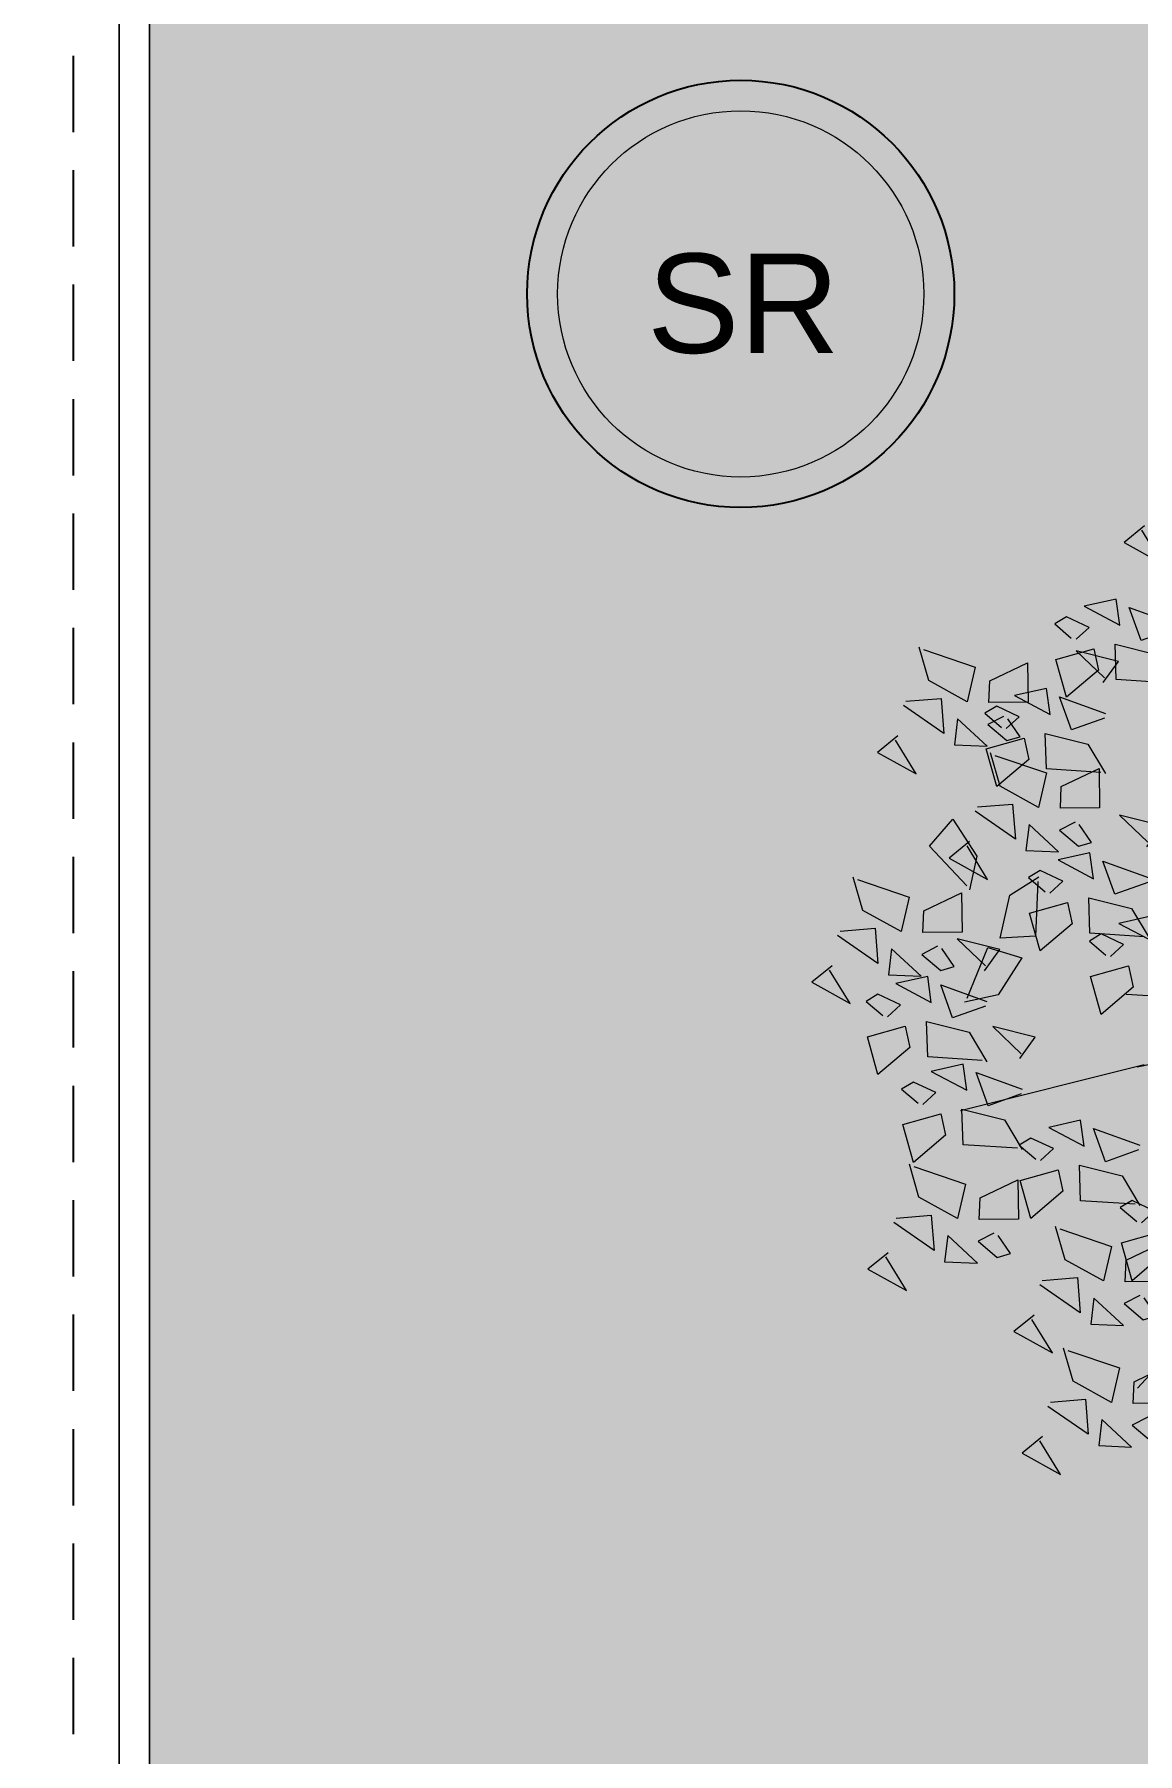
# Model space of a CAD drawing. Header units: inches. Extents: x 139 to 559, y -1 to 295.
# Drawn here: x 381.71 to 385.33, y 175.71 to 181.34 of the extents above; entities that cross this region are included whole.
import ezdxf
from ezdxf.enums import TextEntityAlignment as Align

# ---------------------------------------------------------------- set-up
doc = ezdxf.new("R2010")
doc.units = ezdxf.units.IN
doc.header["$MEASUREMENT"] = 0
doc.linetypes.add('$0$HIDDEN', pattern=[0.375, 0.25, -0.125])
for name, color, linetype, lineweight in [('ARSIR', 31, 'Continuous', 5), ('ARSIR BETON', 8, 'Continuous', 5), ('DINDING2', 146, 'Continuous', 5), ('POHON', 98, 'Continuous', 5), ('RUMPUT', 93, 'Continuous', 0), ('SANITAIR', 15, 'Continuous', 9)]:
    doc.layers.add(name, color=color, linetype=linetype, lineweight=lineweight)
doc.layers.add('as', color=1, linetype='Continuous', plot=False)
doc.styles.get("Standard").update_dxf_attribs({"font": 'arial.ttf'})
pattern_1 = [(86.66968846814034, (37.07979678488971, 226.1472495293129), (-0.5066041251576352, 0.5692059985833484), [0.1428749999999999, -0.9347549999999997]), (41.66968846814034, (37.07979678488971, 226.1472495293129), (-0.5066044704663831, 0.5692063865624448), [0.142875, -0.6191249999999999]), (131.6696884681403, (37.07979678488971, 226.1472495293129), (-0.5692063865624448, -0.5066044704663831), [0.142875, -0.6191249999999999])]

# ---------------------------------------------------------------- blocks, each defined once
blk = doc.blocks.new('NOT. SR')
for radius in [0.7, 0.6]:
    blk.add_circle((0, 0), radius)
blk.add_text('SR', height=0.3250922322726625).set_placement((0.008316313864440872, -0.1932078653529175), align=Align.CENTER)
blk = doc.blocks.new('rrety')
for p, q in [((498.2315993111683, 232.394602991905), (498.249679534299, 232.4030452857183)), ((498.2487135055116, 232.4003919858809), (498.2433872476051, 232.3692760909939)), ((498.222905064849, 232.3707233284431), (498.2315993111683, 232.394602991905)), ((498.2433872476051, 232.3692760909939), (498.222905064849, 232.3707233284431)), ((498.2178824665042, 232.3568000043989), (498.237646296574, 232.3623682471787)), ((498.237646296574, 232.3623682471787), (498.2375444873841, 232.3369553000648)), ((498.2233983749621, 232.3257171684312), (498.2178824665042, 232.3568000043989)), ((498.2375444873841, 232.3369553000648), (498.2233870628133, 232.322893503494)), ((498.2611451069118, 232.3189796786831), (498.2609419480279, 232.3389327616464)), ((498.2629576011072, 232.3369553000648), (498.2890797609848, 232.3192295927097)), ((498.279285957983, 232.301182550585), (498.2611451069118, 232.3189796786831)), ((498.2890797609848, 232.3192295927097), (498.279285957983, 232.301182550585))]:
    blk.add_line(p, q)
for points in [[(498.1513211191274, 232.6388058744848), (498.1607377187026, 232.6507246630156), (498.1363692090606, 232.6579360417988), (498.1521213904254, 232.6415101311082)], [(498.1197501408853, 232.6216788526932), (498.1183363169976, 232.6368027107696), (498.0996898311714, 232.6334974868389), (498.1197501408853, 232.6216788526932)], [(498.1511344308252, 232.6182734743774), (498.131687673701, 232.6122639938233), (498.1256588530036, 232.6316946500864), (498.1519347075067, 232.6209777491936)], [(498.0940879159346, 232.6145676358962), (498.1019039317408, 232.6210779035786), (498.0891661634168, 232.6277884952339), (498.0821504189084, 232.623982484175), (498.0913802997758, 232.6153689013823)], [(498.1063322098425, 232.5962387340683), (498.0871922442163, 232.5813151817721), (498.0819637002005, 232.6034501128515), (498.1041180734837, 232.6086583279197), (498.1063322098425, 232.5962387340683)], [(498.1477466161579, 232.5869240401745), (498.1163623620076, 232.590329407899), (498.11654905031, 232.6108618080064), (498.140917559952, 232.6036504292231), (498.1504542323169, 232.5861227746884)], [(498.0698503704202, 232.5414057860913), (498.1035649215913, 232.5995680364445)], [(498.1710868576571, 232.5711212487561), (498.1805034572324, 232.5830400372868), (498.1561349475903, 232.5902514160703), (498.171887128955, 232.5738255053796)], [(498.1395158794152, 232.5539942269645), (498.1381020555273, 232.5691180850409), (498.1194555697011, 232.5658128611102), (498.1395158794152, 232.5539942269645)], [(498.2614446741339, 232.5542000875807), (498.270861273709, 232.5661188761114), (498.2464927640672, 232.5733302548949), (498.2622449454319, 232.5569043442042)], [(498.1138536544643, 232.5468830101677), (498.1216696702706, 232.55339327785), (498.1089319019464, 232.5601038695051), (498.1019161574383, 232.5562978584463), (498.1111460383053, 232.5476842756536)], [(498.1709001693548, 232.5505888486487), (498.1514534122307, 232.5445793680946), (498.1454245915332, 232.5640100243577), (498.1717004460365, 232.5532931234649)], [(498.229873695892, 232.5370730657891), (498.228459872004, 232.5521969238655), (498.209813386178, 232.5488916999349), (498.229873695892, 232.5370730657891)], [(498.1260979483722, 232.5285541083395), (498.106957982746, 232.5136305560434), (498.1017294387301, 232.5357654871228), (498.1238838120133, 232.5409737021911), (498.1260979483722, 232.5285541083395)], [(498.1055142734255, 232.5201062214934), (498.1201602321796, 232.5394594276744), (498.1309181707358, 232.5194204754954), (498.1108551929177, 232.5086771668417), (498.1055142734255, 232.5201062214934)], [(498.1675123546876, 232.5192394144458), (498.1361281005375, 232.5226447821702), (498.1363147888397, 232.5431771822776), (498.1606832984818, 232.5359658034944), (498.1702199708466, 232.5184381489597)], [(498.2042114709413, 232.5299618489923), (498.2120274867475, 232.5364721166745), (498.1992897184233, 232.5431827083298), (498.1922739739151, 232.539376697271), (498.2015038547823, 232.5307631144783)], [(498.2612579858318, 232.5336676874733), (498.2418112287077, 232.5276582069191), (498.2357824080101, 232.5470888631825), (498.2620582625132, 232.5363719622895)], [(498.216455764849, 232.5116329471641), (498.1973157992228, 232.496709394868), (498.1920872552071, 232.5188443259475), (498.2142416284902, 232.5240525410158), (498.216455764849, 232.5116329471641)], [(498.2578701711644, 232.5023182532705), (498.2264859170141, 232.505723620995), (498.2266726053166, 232.5262560211023), (498.2510411149586, 232.519044642319), (498.2605777873236, 232.5015169877844)], [(498.1704589388555, 232.4975446732596), (498.1851048976095, 232.5168978794406), (498.1958628361659, 232.4968589272615), (498.1757998583476, 232.486115618608), (498.1704589388555, 232.4975446732596)], [(498.1220696936444, 232.5055532342779), (498.1161961129218, 232.4972481311556), (498.1302332725389, 232.4940479855144), (498.1360307536895, 232.4995339315123), (498.1248923530467, 232.5054770401662)], [(498.1280430601795, 232.4958684247893), (498.1592444386405, 232.5006686247891), (498.1643570583924, 232.4807820608334), (498.1389531610822, 232.4814678068316), (498.1252204007772, 232.495944618901)], [(498.2438746670757, 232.4806235120843), (498.2585206258296, 232.4999767182652), (498.2692785643861, 232.4799377660862), (498.2492155865679, 232.4691944574326), (498.2438746670757, 232.4806235120843)], [(498.1870143590744, 232.482991686044), (498.1811407783516, 232.4746865829218), (498.1951779379689, 232.4714864372806), (498.2009754191195, 232.4769723832786), (498.1898370184768, 232.4829154919323)], [(498.2014587883996, 232.478947263614), (498.2326601668607, 232.4837474636138), (498.2377727866127, 232.4638608996581), (498.2123688893022, 232.4645466456563), (498.1986361289974, 232.4790234577257)], [(498.1328512438207, 232.4647052143781), (498.1500915622368, 232.4755247171434), (498.1609256008773, 232.4583049410541), (498.1327751437366, 232.4618860382882)], [(498.1640526595919, 232.4695054133707), (498.1693174416898, 232.4552571836364), (498.1864816605336, 232.4632575292773), (498.1640526595919, 232.4695054133707)], [(498.1403443841806, 232.4158977862327), (498.2384230511938, 232.4648765183501)], [(498.2604300872947, 232.4660705248687), (498.2545565065718, 232.4577654217466), (498.2685936661891, 232.4545652761053), (498.2743911473397, 232.4600512221032), (498.263252746697, 232.4659943307571)], [(498.2062669720408, 232.4477840532028), (498.2235072904568, 232.458603555968), (498.2343413290973, 232.4413837798788), (498.2061908719567, 232.444964877113)], [(498.2374683878121, 232.4525842521954), (498.2427331699099, 232.4383360224611), (498.2598973887538, 232.4463363681021), (498.2374683878121, 232.4525842521954)], [(498.2749351559923, 232.4355004345894), (498.2895811147463, 232.4548536407704), (498.3003390533027, 232.4348146885912), (498.2802760754845, 232.4240713799377), (498.2749351559923, 232.4355004345894)], [(498.2325192773163, 232.4338241861191), (498.2637206557773, 232.4386243861189), (498.2688332755292, 232.4187378221632), (498.2434293782188, 232.4194235681613), (498.229696617914, 232.4339003802308)], [(498.2113795917927, 232.427897489247), (498.2053537741034, 232.413954053918), (498.2307576714139, 232.4132683079198), (498.2113034922205, 232.4250783321228)], [(498.2914905762113, 232.4209474473738), (498.2856169954883, 232.4126423442516), (498.2996541551056, 232.4094421986105), (498.3054516362564, 232.4149281446083), (498.2943132356134, 232.420871253262)], [(497.9999300437506, 232.3538713601617), (498.1439830577709, 232.4181559496442)], [(498.2373274609575, 232.4026609757079), (498.2545677793734, 232.413480478473), (498.265401818014, 232.3962607023839), (498.2372513608734, 232.3998417996179)], [(498.3292130271606, 232.399089471932), (498.3386296267358, 232.4110082604629), (498.3142611170939, 232.4182196392462), (498.3300132984587, 232.4017937285555)], [(498.2685288767286, 232.4074611747004), (498.2737936588265, 232.3932129449661), (498.2909578776705, 232.4012132906071), (498.2685288767286, 232.4074611747004)], [(498.1563405381956, 232.3734561769466), (498.1709864969497, 232.3928093831276), (498.1817444355059, 232.3727704309484), (498.1616814576876, 232.3620271222948), (498.1563405381956, 232.3734561769466)], [(498.2976420489186, 232.3819624501403), (498.2962282250309, 232.3970863082168), (498.2775817392047, 232.3937810842862), (498.2976420489186, 232.3819624501403)], [(498.3290263388583, 232.3785570718246), (498.3095795817344, 232.3725475912704), (498.3035507610368, 232.3919782475337), (498.3298266155402, 232.3812613466408)], [(498.2424400807093, 232.3827744117522), (498.2364142630201, 232.368830976423), (498.2618181603307, 232.3681452304249), (498.2423639811371, 232.379955254628)], [(498.271979823968, 232.3748512333435), (498.279795839774, 232.3813615010258), (498.26705807145, 232.3880720926811), (498.2600423269419, 232.3842660816223), (498.2692722078089, 232.3756524988296)], [(498.0060599792093, 232.3538713601617), (498.1593078401066, 232.3783607166792)], [(498.3256385241912, 232.3472076376217), (498.2942542700408, 232.3506130053463), (498.294440958343, 232.3711454054536), (498.3188094679851, 232.3639340266703), (498.3283461403503, 232.3464063721357)], [(498.1986957401755, 232.3452542416543), (498.2133416989295, 232.3646074478352), (498.2240996374858, 232.3445684956562), (498.2040366596675, 232.3338251870025), (498.1986957401755, 232.3452542416543)], [(498.2842241178759, 232.3565223315154), (498.2650841522495, 232.3415987792194), (498.2598556082336, 232.3637337102987), (498.2820099815168, 232.368941925367), (498.2842241178759, 232.3565223315154)], [(498.1728959584145, 232.358903189731), (498.1670223776916, 232.3505980866087), (498.1810595373088, 232.3473979409675), (498.1868570184596, 232.3528838869654), (498.1757186178169, 232.3588269956192)], [(498.149934258932, 232.3454169170576), (498.1551990410298, 232.3311686873233), (498.1723632598738, 232.3391690329641), (498.149934258932, 232.3454169170576)], [(498.1562798614993, 232.343577993184), (498.1874812399604, 232.3483781931837), (498.1925938597123, 232.3284916292281), (498.1671899624019, 232.3291773752261), (498.1534572020971, 232.3436541872957)], [(498.2152511603945, 232.3307012544387), (498.2093775796714, 232.3223961513164), (498.2234147392887, 232.3191960056753), (498.2292122204393, 232.3246819516731), (498.2180738197967, 232.330625060327)], [(498.2670920493274, 232.3116635009849), (498.2765086489027, 232.3235822895158), (498.2521401392606, 232.330793668299), (498.2678923206253, 232.3143677576084)], [(498.1610880451406, 232.3124147827726), (498.1783283635565, 232.323234285538), (498.1891624021971, 232.3060145094488), (498.1610119450565, 232.3095956066828)], [(498.1922894609117, 232.3172149817653), (498.1975542430096, 232.3029667520309), (498.2147184618535, 232.3109670976719), (498.1922894609117, 232.3172149817653)], [(498.2355210710855, 232.2945364791933), (498.2341072471974, 232.3096603372698), (498.2154607613714, 232.306355113339), (498.2355210710855, 232.2945364791933)], [(498.2098588461346, 232.2874252623965), (498.2176748619408, 232.2939355300788), (498.2049370936167, 232.300646121734), (498.1979213491086, 232.2968401106753), (498.2071512299758, 232.2882265278825)], [(498.266905361025, 232.2911311008776), (498.247458603901, 232.2851216203233), (498.2414297832037, 232.3045522765866), (498.2677056377069, 232.2938353756938)], [(498.1662006648924, 232.2925282188171), (498.1601748472033, 232.2785847834879), (498.1855787445136, 232.2778990374898), (498.1661245653202, 232.2897090616927)], [(498.2221031400426, 232.2690963605684), (498.2029631744162, 232.2541728082722), (498.1977346304004, 232.2763077393517), (498.2198890036836, 232.2815159544199), (498.2221031400426, 232.2690963605684)], [(498.2635175463578, 232.2597816666746), (498.2321332922077, 232.2631870343991), (498.2323199805099, 232.2837194345066), (498.2566884901522, 232.2765080557233), (498.2662251625169, 232.2589804011887)], [(498.3207420016943, 232.2609000174589), (498.3301586012693, 232.2728188059897), (498.3057900916273, 232.2800301847731), (498.321542272992, 232.2636042740823)], [(498.2438746670757, 232.2578282707069), (498.2585206258296, 232.2771814768878), (498.2692785643861, 232.2571425247088), (498.2492155865679, 232.2463992160552), (498.2438746670757, 232.2578282707069)], [(498.2014587883996, 232.2561520222366), (498.2326601668607, 232.2609522222364), (498.2377727866127, 232.2410656582806), (498.2123688893022, 232.2417514042788), (498.1986361289974, 232.2562282163483)], [(498.2635087985013, 232.2366617788704), (498.2713248143077, 232.2431720465528), (498.2585870459836, 232.249882638208), (498.2515713014753, 232.2460766271492), (498.2608011823424, 232.2374630443564)], [(498.2891710234522, 232.2437729956672), (498.2877571995643, 232.2588968537437), (498.2691107137382, 232.2555916298131), (498.2891710234522, 232.2437729956672)], [(498.3205553133918, 232.2403676173516), (498.3011085562679, 232.2343581367972), (498.2950797355703, 232.2537887930606), (498.3213555900736, 232.2430718921677)], [(498.2604300872947, 232.2432752834914), (498.2545565065718, 232.234970180369), (498.2685936661891, 232.2317700347279), (498.2743911473397, 232.2372559807257), (498.2632527466968, 232.2431990893796)], [(498.2062669720408, 232.2249888118254), (498.2235072904568, 232.2358083145906), (498.2343413290973, 232.2185885385014), (498.2061908719567, 232.2221696357354)], [(498.2374683878121, 232.229789010818), (498.2427331699099, 232.2155407810836), (498.2598973887538, 232.2235411267245), (498.2374683878121, 232.229789010818)], [(498.2757530924092, 232.2183328770424), (498.2566131267831, 232.2034093247462), (498.2513845827671, 232.2255442558256), (498.2735389560503, 232.2307524708939), (498.2757530924092, 232.2183328770424)], [(498.3171674987246, 232.2090181831486), (498.2857832445743, 232.2124235508732), (498.2859699328768, 232.2329559509806), (498.3103384425186, 232.2257445721972), (498.3198751148838, 232.2082169176626)], [(498.2156378284321, 232.1986042160797), (498.2302837871862, 232.2179574222606), (498.2410417257423, 232.1979184700816), (498.2209787479241, 232.1871751614281), (498.2156378284321, 232.1986042160797)], [(498.1732219497561, 232.1969279676094), (498.2044233282172, 232.2017281676092), (498.2095359479689, 232.1818416036535), (498.1841320506585, 232.1825273496517), (498.1703992903538, 232.1970041617211)], [(498.2113795917927, 232.2051022478697), (498.2053537741034, 232.1911588125405), (498.2307576714139, 232.1904730665423), (498.2113034922205, 232.2022830907453)], [(498.2321932486511, 232.1840512288641), (498.2263196679282, 232.1757461257419), (498.2403568275453, 232.1725459801007), (498.2461543086961, 232.1780319260986), (498.2350159080533, 232.1839750347524)], [(498.1780301333972, 232.1657647571982), (498.1952704518134, 232.1765842599634), (498.2061044904536, 232.1593644838742), (498.1779540333133, 232.1629455811083)], [(498.2092315491684, 232.1705649561908), (498.2144963312664, 232.1563167264563), (498.2316605501103, 232.1643170720975), (498.2092315491684, 232.1705649561908)], [(498.2077947217674, 232.1114297888689), (498.2172113213423, 232.1233485773997), (498.1928428117003, 232.1305599561831), (498.2085949930652, 232.1141340454925)]]:
    blk.add_lwpolyline(points)

msp = doc.modelspace()

# ---------------------------------------------------------------- hatches: boundary and pattern name
at = {"layer": 'ARSIR'}
h = msp.add_hatch(dxfattribs=at)
h.set_pattern_fill('AR-HBONE', color=256, scale=0.004, style=0)
h.set_pattern_definition([(45, (97.41733722567983, -7.368650920311154), (5.684341886080802e-17, 0.5747363917484258), [1.2192, -0.4064]), (135, (97.70470522567983, -7.081282920311168), (5.684341886080802e-17, 0.5747363917484258), [1.2192, -0.4064])])
edge = h.paths.add_edge_path()
edge.add_line((387.0200178491258, 163.1715301772753), (388.2200178481633, 163.1715301763664))
edge.add_line((388.2200178481633, 163.1715301763664), (388.2200178481633, 186.8365304170787))
edge.add_arc((380.0700185857783, 186.8365304170786), 8.149999262384991, 3.434999055980597e-13, 89.99999943833143)
edge.add_line((380.0700186656725, 194.9865296794636), (340.1822420691279, 194.9865300704816))
edge.add_line((340.1822420691279, 194.9865300704816), (340.1822420573644, 193.7865300714441))
edge.add_line((340.1822420573644, 193.7865300714441), (380.0700186539089, 193.7865296804261))
edge.add_arc((380.0700185857783, 186.8365304170786), 6.949999263347483, 3.979039320256561e-13, 89.99999943833149, ccw=False)
edge.add_line((387.0200178491258, 186.8365304170787), (387.0200178491258, 163.1715301772753))
at = {"layer": 'ARSIR BETON'}
h = msp.add_hatch(dxfattribs=at)
h.set_pattern_fill('AR-HBONE', color=256, scale=0.004, style=0)
h.set_pattern_definition([(45, (37.07979678488971, 226.1472495293129), (5.684341886080802e-17, 0.5747363917484258), [1.2192, -0.4064]), (135, (37.36716478488971, 226.4346175293129), (5.684341886080802e-17, 0.5747363917484258), [1.2192, -0.4064])])
edge = h.paths.add_edge_path()
edge.add_arc((191.2827530460388, 190.0678956543874), 13.99998324843415, 90, 180)
edge.add_line((177.2827697976046, 190.0678956543874), (177.2827697958809, 133.2715303996917))
edge.add_arc((191.2827486305768, 133.2715098016121), 13.99997883471105, 179.9999157010851, 263.1191927485166)
edge.add_line((189.6054912243188, 119.3723654047253), (189.6054912243184, 112.3226705917808))
edge.add_line((189.6054912243184, 112.3226705917808), (189.7054912243192, 112.3226705917808))
edge.add_line((189.7054912243192, 112.3226705917808), (189.705491224319, 112.2226705917809))
edge.add_line((189.705491224319, 112.2226705917809), (201.7054912243115, 112.2226705917805))
edge.add_line((201.7054912243115, 112.2226705917805), (201.7054912496359, 119.2715309675217))
edge.add_line((201.7054912496359, 119.2715309675217), (380.2200184182929, 119.2715309631573))
edge.add_arc((380.2200184175784, 133.271530397784), 13.99999943462672, 270.0000000029237, 359.9999999993218)
edge.add_line((394.2200178522052, 133.2715303976183), (394.2200178527473, 186.8365306403635))
edge.add_arc((380.0700144284386, 186.8365266512287), 14.15000342430926, 1.615268768599631e-05, 89.99998380649028)
edge.add_line((380.0700184276549, 200.9865300755374), (288.3872765684852, 200.9865301410767))
edge.add_arc((288.3872765719509, 203.9865301406582), 2.999999999581492, 180.0000000198341, 269.9999999338081, ccw=False)
edge.add_line((285.3872765723694, 203.9865301396197), (285.3985681154834, 204.9823001466166))
edge.add_line((285.3985681154834, 204.9823001466166), (271.3873246073365, 205.1475171556722))
edge.add_line((271.3873246073365, 205.1475171556722), (271.3873204512137, 204.9086303990666))
edge.add_arc((270.5465688308253, 204.90863052321), 0.8407516203884131, 270.00000009337174, 359.9999915398413, ccw=False)
edge.add_line((270.5465688321954, 204.0678789028216), (191.2827530460388, 204.0678789028216))
edge = h.paths.add_edge_path()
edge.add_line((191.2672355975751, 197.9562481935145), (265.7565847507126, 197.9584512519224))
edge.add_arc((265.7568436984304, 189.2029500703031), 8.755501185448518, 41.34299786484178, 90.00169454735197, ccw=False)
edge.add_line((272.3301992487418, 194.9865300876956), (332.5823111287879, 194.9865300876956))
edge.add_line((332.5823111287879, 194.9865300876955), (332.5823111294587, 191.871529060519))
edge.add_line((332.5823111294587, 191.8715290605191), (340.1822420460586, 191.8715290631811))
edge.add_line((340.1822420460586, 191.8715290631811), (340.1822420691279, 194.9865300704816))
edge.add_line((340.1822420691279, 194.9865300704816), (380.0700186656723, 194.9865296794636))
edge.add_arc((380.0700185857783, 186.8365304170786), 8.149999262385025, -2.2737367544323206e-13, 89.99999943833228, ccw=False)
edge.add_line((388.2200178481633, 186.8365304170786), (388.2200178481633, 163.1715301763664))
edge.add_line((388.2200178481633, 163.1715301763664), (388.2200178453184, 157.7117318763081))
edge.add_line((388.2200178453184, 157.7117318763081), (388.2200178477973, 133.271530398664))
edge.add_arc((380.2200184175098, 133.2715303978526), 7.999999430287525, -89.99999999975239, 5.811386927234707e-09, ccw=False)
edge.add_line((380.2200184175443, 125.2715309675651), (191.2827530423658, 125.2715309667489))
edge.add_arc((191.1850453941413, 133.1732207511342), 7.902293858948923, 180.1231675278102, 270.7084498023279, ccw=False)
edge.add_line((183.2827697939069, 133.1562333699121), (183.2674892419708, 189.9541127231707))
edge.add_arc((191.2674722009004, 189.9562649485785), 7.999983248434781, 90.00169455004323, 180.015414211516, ccw=False)
at = {"layer": 'RUMPUT'}
h = msp.add_hatch(dxfattribs=at)
h.set_pattern_fill('GRASS', color=256, scale=0.03, angle=356.6696884681404, style=0)
h.set_pattern_definition(pattern_1)
edge = h.paths.add_edge_path()
edge.add_line((394.2200178525962, 171.6523833885491), (402.6979923503155, 171.6523833827144))
edge.add_line((402.6979923503155, 171.6523833827143), (406.8632619408747, 171.9326253740493))
edge.add_line((406.8632619408747, 171.9326253740493), (407.1349413371623, 173.6574238429345))
edge.add_line((407.1349413371623, 173.6574238429345), (416.4204576254793, 172.1948277745025))
edge.add_line((416.4204576254793, 172.1948277745025), (417.0895175291238, 176.442457565967))
edge.add_line((417.0895175291238, 176.442457565967), (434.0908493993697, 173.7645148022655))
edge.add_line((434.0908493993697, 173.7645148022655), (442.2258573112326, 174.3118433165863))
edge.add_line((442.2258573112326, 174.3118433165863), (445.1409961684104, 192.7642979334213))
edge.add_line((445.1409961684104, 192.7642979334213), (418.5728735752058, 196.96155884759))
edge.add_line((418.5728735752058, 196.96155884759), (402.3996637619969, 199.5090610507266))
edge.add_line((402.3996637619969, 199.5090610507266), (401.9328777822227, 196.5455984047068))
edge.add_line((401.9328777822227, 196.5455984047068), (390.1800211176609, 198.3868695139448))
edge.add_arc((380.0700184180095, 186.8365306418246), 15.3499994347808, 48.80436610903602, 89.99999999999959)
edge.add_line((380.0700184180096, 202.1865300766054), (288.387276572233, 202.1865301440667))
edge.add_arc((288.3872765719716, 203.9865301436407), 1.799999999573934, 180.0000000586854, 270.0000000083204, ccw=False)
edge.add_line((286.5872765723977, 203.986530141797), (286.5872765721163, 204.7645844310414))
edge.add_line((286.5872765721163, 204.7645844310414), (489.7231785281966, 202.4653464955704))
edge.add_line((489.7231785281966, 202.4653464955704), (489.0090364068567, 190.7748141878945))
edge.add_line((489.0090364068567, 190.7748141878945), (447.5074124412554, 192.7548935985686))
edge.add_line((447.5074124412554, 192.7548935985686), (448.3956086376544, 174.0667249259171))
edge.add_line((448.3956086376544, 174.0667249259171), (421.3302010550673, 172.0651893361762))
edge.add_line((421.3302010550673, 172.0651893361762), (401.0645327702689, 170.8359884020844))
edge.add_line((401.0645327702689, 170.8359884020844), (400.9340771361841, 157.9843455366122))
edge.add_line((400.9340771361841, 157.9843455366122), (400.8036215020993, 145.13270267114))
edge.add_line((400.8036215020993, 145.13270267114), (400.9017055402133, 135.2858701918365))
edge.add_line((400.9017055402133, 135.2858701918365), (401.5002939004967, 132.6794340905145))
edge.add_line((401.5002939004967, 132.6794340905145), (401.2594837391214, 116.4780422473664))
edge.add_line((401.2594837391214, 116.4780422473664), (378.6535268421693, 115.7086465232838))
edge.add_line((378.6535268421693, 115.7086465232838), (368.9215807323674, 115.737673205525))
edge.add_line((368.9215807323674, 115.737673205525), (346.0892445141973, 112.9076483639912))
edge.add_line((346.0892445141973, 112.9076483639912), (341.1309174820523, 112.1000609721328))
edge.add_line((341.1309174820523, 112.1000609721328), (333.7244108253504, 111.8362184850029))
edge.add_line((333.7244108253504, 111.8362184850029), (331.0737551139565, 112.2717676255534))
edge.add_line((331.0737551139565, 112.2717676255534), (324.3803457042747, 115.2753614301305))
edge.add_line((324.3803457042747, 115.2753614301305), (321.6092299866461, 115.9683947767443))
edge.add_line((321.6092299866461, 115.9683947767443), (289.133320540613, 113.6570670444606))
edge.add_line((289.133320540613, 113.6570670444606), (289.1333205407115, 118.071530967796))
edge.add_line((289.1333205407115, 118.071530967796), (380.2200184184072, 118.0715309657643))
edge.add_arc((380.2200184185117, 133.2715303994069), 15.1999994336426, 269.9999999996061, 360.0000000000004)
edge.add_line((395.4200178521543, 133.2715303994071), (395.4200178526814, 171.6523833877232))
h = msp.add_hatch(dxfattribs=at)
h.set_pattern_fill('GRASS', color=256, scale=0.03, angle=356.6696884681404, style=0)
h.set_pattern_definition(pattern_1)
edge = h.paths.add_edge_path()
edge.add_line((344.5372765899496, 163.1715301765857), (345.8997765944333, 163.1715301765517))
edge.add_line((345.8997765944333, 163.1715301765517), (345.8997765944231, 163.2715301760577))
edge.add_line((345.8997765944231, 163.2715301760577), (386.9200178496509, 163.271530176754))
edge.add_line((386.9200178496509, 163.271530176754), (386.9200178496509, 186.8365304170787))
edge.add_arc((380.0700185857784, 186.8365304170787), 6.849999263872576, 0, 89.99999943833224)
edge.add_line((380.0700186529286, 193.6865296809513), (340.2822420568392, 193.686530070989))
edge.add_line((340.2822420568392, 193.686530070989), (340.2822420568391, 191.8715287726751))
edge.add_line((340.2822420568391, 191.8715287726751), (379.3377697826996, 191.8715287726751))
edge.add_arc((379.3372671417698, 189.121519510095), 2.750009308515919, 0.00019381821471142757, 89.98952759761067, ccw=False)
edge.add_line((382.0872764502699, 189.1215288127329), (382.0872764117711, 172.5215302304489))
edge.add_line((382.0872764117711, 172.5215302304489), (344.537276589985, 172.5215302305911))
edge.add_line((344.537276589985, 172.5215302305911), (344.5372765899496, 163.1715301765857))
edge = h.paths.add_edge_path()
edge.add_line((345.899776595511, 152.6715301454578), (344.5372765899099, 152.6715301454607))
edge.add_line((344.5372765899099, 152.6715301454607), (344.5372765899029, 150.821530229853))
edge.add_line((344.5372765899029, 150.821530229853), (382.0872764122927, 150.8215302298323))
edge.add_line((382.0872764122927, 150.8215302298323), (382.0872763756078, 134.2215309666068))
edge.add_arc((379.3372763762434, 134.2215309667173), 2.74999999936432, 269.99999999769767, 359.9999999976985, ccw=False)
edge.add_line((379.3372763761329, 131.471530967353), (340.2822420568392, 131.471530967353))
edge.add_line((340.2822420568392, 131.471530967353), (340.2822420568392, 130.3715309663027))
edge.add_line((340.2822420568392, 130.3715309663027), (370.2822420568414, 130.3715309663027))
edge.add_line((370.2822420568414, 130.3715309663027), (370.2822420567561, 126.5715309663004))
edge.add_line((370.2822420567561, 126.5715309663004), (380.220018417925, 126.5715309660775))
edge.add_arc((380.2200184175595, 133.2715303978029), 6.699999431725473, 270.0000000031256, 360.0000000000331)
edge.add_line((386.920017849285, 133.2715303978068), (386.9200178468166, 157.611731876734))
edge.add_line((386.9200178468166, 157.611731876734), (382.087276412827, 157.6117318780683))
edge.add_line((382.087276412827, 157.6117318780683), (382.0872764118518, 152.5715301459043))
edge.add_line((382.0872764118518, 152.5715301459043), (345.8997765955212, 152.5715301459805))
edge.add_line((345.8997765955212, 152.5715301459805), (345.899776595511, 152.6715301454577))

# ---------------------------------------------------------------- linework, layer by layer
msp.add_circle((384.0245995895157, 180.4911124768525), 0.6999999999999602)
at = {"layer": 'as', "linetype": '$0$HIDDEN'}
msp.add_line((381.8372764117989, 172.7715291714022), (381.83727645005, 189.1215277603335), dxfattribs=at)
at = {"layer": 'DINDING2'}
for points in [[(387.0200178487599, 133.2715303978068), (387.0200178462809, 157.7117318761812), (381.9872764133715, 157.7117318783955), (381.9872764123963, 152.6715301453794), (344.5372765910508, 152.6715301454607), (344.5372765899474, 163.1715301765858), (378.9997765942103, 163.1715301757243), (378.9997765939425, 163.1715301775897), (387.0200178491257, 163.1715301772753), (387.0200178491258, 186.8365304170787, 0.4142135595018754), (380.0700186539089, 193.7865296804261), (340.1822420573644, 193.7865300714441), (340.1822420573642, 191.7715287732003), (379.3377697826996, 191.7715287732002, -0.414159038226794), (381.9872764507951, 189.1215288129649), (381.9872764125282, 172.6215302299241), (344.4372765905106, 172.6215302300664), (344.4372765904276, 150.7215302303782), (381.9872764125969, 150.7215302303575), (381.9872763761329, 134.2215309668278, -0.4142135623730997)], [(386.920017849285, 133.2715303978068), (386.9200178468166, 157.611731876734), (382.087276412827, 157.6117318788931), (382.0872764118518, 152.5715301459043), (344.4372765915733, 152.5715301459861), (344.4372765904752, 163.2715301760632), (379.099776593723, 163.2715301751966), (379.0997765934551, 163.2715301770606), (386.9200178496509, 163.271530176754), (386.9200178496509, 186.8365304170787, 0.414213559501877), (380.0700186529286, 193.6865296809513), (340.2822420568392, 193.686530070989), (340.2822420568391, 191.8715287726751), (379.3377697826996, 191.8715287726751, -0.4141590382267974), (382.0872764502699, 189.1215288127329), (382.0872764117711, 172.5215302304489), (344.537276589985, 172.5215302305911), (344.5372765899029, 150.821530229853), (382.0872764122927, 150.8215302298323), (382.0872763756078, 134.2215309666068, -0.414213562373098)]]:
    msp.add_lwpolyline(points, format="xyb", dxfattribs=at)
at = {"layer": 'SANITAIR'}
for p, q in [((381.9872764125282, 172.6215291714017), (381.987276450795, 189.1215277603176)), ((382.0872764117725, 172.5215291714013), (382.08727645005, 189.1215277603071))]:
    msp.add_line(p, q, dxfattribs=at)

# ---------------------------------------------------------------- block references
at = {"layer": 'POHON', "xscale": 5.661284108149151, "yscale": 5.661284108149118, "zscale": 5.661284108149133, "rotation": 167.4952652185837}
msp.add_blockref('rrety', (3423.454117577195, 851.91316930127), dxfattribs=at)
at = {"layer": 'SANITAIR'}
msp.add_blockref('NOT. SR', (384.0245995895157, 180.4911124768525), dxfattribs=at)

doc.saveas('drawing.dxf')
